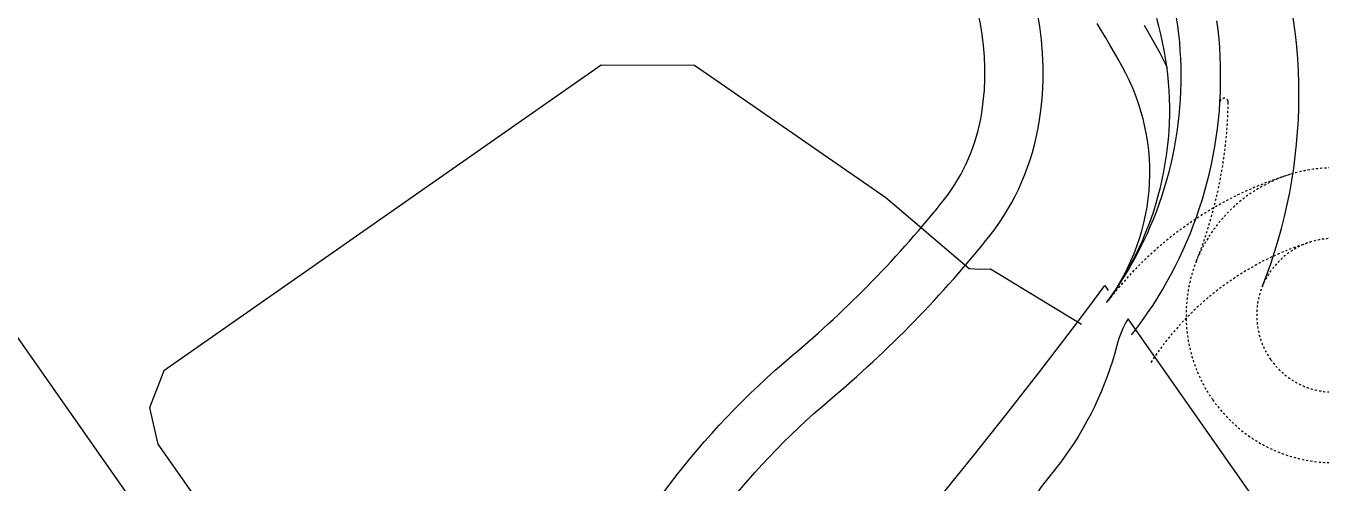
# Model space of a CAD drawing. Header units: millimetres. Extents: x 152904052 to 153933663, y 538271515 to 539240469.
# Drawn here: x 153549346 to 153550904, y 539112050 to 539112601 of the extents above; entities that cross this region are included whole.
import ezdxf

# ---------------------------------------------------------------- set-up
doc = ezdxf.new("R2010")
doc.units = ezdxf.units.MM
doc.linetypes.add('HIDDEN', pattern=[5.08, 2.54, -2.54])
doc.layers.add('BORD', color=7, linetype='Continuous')

msp = doc.modelspace()

# ---------------------------------------------------------------- linework, layer by layer
at = {"layer": 'BORD', "color": 133}
for points in [[(153550833.1, 539112286.2, 0.190637), (153550833.6, 539112747.9, 0.098091), (153550649.2, 539113034.8, 0.048102), (153550356, 539113285.6, 0.027149), (153550027.3, 539113487.5)], [(153550009.4, 539111862.7, -0.111622), (153550267.8, 539112203.6, 0.049518), (153550451.1, 539112391.9, 0.124727), (153550495.8, 539112495.7, 0.357919), (153550297.2, 539112835.3, 0.03343), (153550028.2, 539112916.1), (153549808.5, 539112966.3, -0.03724), (153549656.5, 539113013.2), (153549165.9, 539113205.6)], [(153549610.6, 539111262.1), (153549584.6, 539111291.4), (153549513.9, 539111228), (153549553.7, 539111183.1), (153549494.1, 539111129.7, -0.390218), (153549453.5, 539111130.2), (153549469.3, 539111146.9), (153549378.8, 539111232.5), (153549359.8, 539111212.4), (153549359.5, 539111212.6, -0.504867), (153549361.4, 539111252.8, -0.067088), (153549507.8, 539111324.4, 0.20907), (153550073.2, 539111833.8, -0.111612), (153550312.9, 539112150.1, 0.049628), (153550506.3, 539112348.8, 0.125303), (153550564.9, 539112484.7, 0.356478), (153550323.3, 539112900.3, 0.010029), (153550241.1, 539112929.3, 0.004536), (153550203.6, 539112941.3)], [(153549179.8, 539110830.7, 0.074969), (153550643.8, 539112287.8), (153550648, 539112281.8)], [(153550671.8, 539112247.8, 0.072373), (153550658.4, 539112215.9, -0.097481), (153550590.4, 539112074.7), (153550567.4, 539112045.6, 0.295292), (153550560.3, 539111916.8, 0.484567), (153550622.9, 539111913.3), (153550670.3, 539111969.3, -0.49179), (153550812.8, 539111962.8), (153550953.9, 539111761.3)]]:
    msp.add_lwpolyline(points, format="xyb", dxfattribs=at)
at = {"layer": 'BORD', "color": 137}
for points in [[(153550647.5, 539112269.4), (153550651.6, 539112275.1), (153550656.9, 539112283.2), (153550662, 539112291.5), (153550666.8, 539112300), (153550671.2, 539112308.7), (153550675.3, 539112317.5), (153550679.1, 539112326.4), (153550682.5, 539112335.5), (153550685.6, 539112344.7), (153550688.4, 539112354), (153550690.8, 539112363.5), (153550692.9, 539112372.8), (153550694.6, 539112382.5), (153550696, 539112392.2), (153550697, 539112401.8), (153550697.6, 539112411.5), (153550697.9, 539112421.2), (153550697.8, 539112431), (153550697.4, 539112440.7), (153550696.6, 539112450.4), (153550695.4, 539112460), (153550693.9, 539112469.6), (153550692, 539112479.2), (153550689.8, 539112488.6), (153550687.3, 539112498), (153550684.4, 539112507.3), (153550681.1, 539112516.4), (153550677.5, 539112525.5), (153550673.6, 539112534.4), (153550669.3, 539112543.1), (153550664.8, 539112551.6), (153550664.8, 539112551.7), (153550659.9, 539112560.4), (153550650, 539112577.7), (153550645, 539112586.2), (153550639.9, 539112594.8), (153550634.7, 539112603.3)], [(153550646, 539112267.3), (153550650.9, 539112274), (153550656.5, 539112282.1), (153550661.9, 539112290.3), (153550667.2, 539112298.6), (153550672.3, 539112307), (153550677.2, 539112315.5), (153550681.9, 539112324.2), (153550686.4, 539112332.9), (153550690.8, 539112341.7), (153550695, 539112350.7), (153550698.9, 539112359.7), (153550702.7, 539112368.7), (153550706.3, 539112377.9), (153550709.6, 539112387.2), (153550712.8, 539112396.5), (153550715.8, 539112405.8), (153550718.6, 539112415.3), (153550721.1, 539112424.8), (153550723.5, 539112434.3), (153550725.6, 539112443.9), (153550727.6, 539112453.6), (153550729.3, 539112463.3), (153550730.9, 539112473), (153550732.2, 539112482.7), (153550733.3, 539112492.5), (153550734.2, 539112502.3), (153550734.9, 539112512.1), (153550735.4, 539112521.9), (153550735.7, 539112531.8), (153550735.7, 539112541.6), (153550735.6, 539112551.4), (153550735.2, 539112561.3), (153550734.6, 539112571.1), (153550733.9, 539112580.9), (153550732.9, 539112590.7), (153550731.7, 539112600.5), (153550730.2, 539112610.2)], [(153550649.9, 539112272.8), (153550655.5, 539112280.9), (153550660.9, 539112289.1), (153550666, 539112297.5), (153550671, 539112305.9), (153550675.7, 539112314.5), (153550680.2, 539112323.3), (153550688.6, 539112341), (153550692.4, 539112350), (153550696.1, 539112359.1), (153550699.5, 539112368.3), (153550702.6, 539112377.6), (153550705.5, 539112387), (153550708.2, 539112396.4), (153550710.7, 539112405.9), (153550712.9, 539112415.5), (153550714.9, 539112425.1), (153550716.6, 539112434.8), (153550718.1, 539112444.5), (153550719.4, 539112454.2), (153550720.4, 539112464), (153550721.2, 539112473.7), (153550721.7, 539112483.5), (153550722, 539112493.3), (153550722, 539112503.2), (153550721.8, 539112513), (153550721.3, 539112522.8), (153550720.6, 539112532.6), (153550719.7, 539112542.3), (153550718.5, 539112552.1), (153550717, 539112561.8), (153550715.4, 539112571.4), (153550713.4, 539112581.1), (153550711.3, 539112590.6), (153550708.9, 539112600.1), (153550706.3, 539112609.6)], [(153550691.1, 539112601.5), (153550701.3, 539112583.7), (153550709.9, 539112568.3), (153550716.7, 539112554.3), (153550718.8, 539112549.6)]]:
    msp.add_lwpolyline(points, dxfattribs=at)
msp.add_lwpolyline([(153550676.1, 539112228.5, 0.006004), (153550683.4, 539112238), (153550689.5, 539112246.5), (153550695.7, 539112255.4), (153550701.8, 539112264.4), (153550707.6, 539112273.6), (153550713.2, 539112282.9), (153550718.6, 539112292.3), (153550723.8, 539112301.8), (153550728.8, 539112311.5), (153550733.6, 539112321.2), (153550738.2, 539112331), (153550742.6, 539112341), (153550746.8, 539112351), (153550750.7, 539112361.1), (153550754.4, 539112371.3), (153550757.9, 539112381.6), (153550761.2, 539112392), (153550764.3, 539112402.4), (153550767.1, 539112412.9), (153550769.7, 539112423.4), (153550772.1, 539112434), (153550774.3, 539112444.7), (153550776.2, 539112455.3), (153550777.9, 539112466.1), (153550779.3, 539112476.8), (153550780.6, 539112487.6), (153550781.6, 539112498.4), (153550782.3, 539112509.3), (153550782.9, 539112520.1), (153550783.2, 539112531), (153550783.2, 539112541.8), (153550783.1, 539112552.7), (153550782.7, 539112563.5), (153550782, 539112574.4), (153550781.2, 539112585.2), (153550780.1, 539112596), (153550778.7, 539112606.8)], format="xyb", dxfattribs=at)
at = {"layer": 'BORD', "color": 133, "flags": 128}
for points in [[(153549080.2, 539112590), (153549639.4, 539111791.4)], [(153549511.8, 539112185.2), (153549494.6, 539112140.5)], [(153549494.6, 539112140.5), (153549504.8, 539112097)]]:
    msp.add_lwpolyline(points, dxfattribs=at)
at = {"layer": 'BORD', "color": 133}
for points in [[(153550615.7, 539112241), (153550506.3, 539112307.7), (153550493.6, 539112307.3), (153550480.8, 539112307.9), (153550380.3, 539112393.7), (153550150.4, 539112552.9), (153550037.8, 539112553.1), (153549511.8, 539112185.2)], [(153551285.5, 539111371.4), (153550671.8, 539112247.8)], [(153549504.8, 539112097), (153549772.7, 539111714.5)]]:
    msp.add_lwpolyline(points, dxfattribs=at)
at = {"layer": 'BORD', "color": 133, "linetype": 'HIDDEN'}
msp.add_lwpolyline([(153550754.1, 539112317.6, 0.090385), (153550792.3, 539112508.3, 0.973626), (153550782.3, 539112508.8)], format="xyb", dxfattribs=at)
at = {"layer": 'BORD', "color": 133, "linetype": 'HIDDEN', "flags": 128}
for points in [[(153550773.7, 539112150.3, 1), (153551064.5, 539112353.9, 1)], [(153550843.3, 539112199, 1), (153550994.9, 539112305.2, 1)]]:
    msp.add_lwpolyline(points, format="xyb", close=True, dxfattribs=at)
for points in [[(153550867.3, 539112421.9, 0.156629), (153550647.6, 539112269.4)], [(153550892.1, 539112340.6, 0.176503), (153550699.3, 539112195.4)]]:
    msp.add_lwpolyline(points, format="xyb", dxfattribs=at)

doc.saveas('drawing.dxf')
